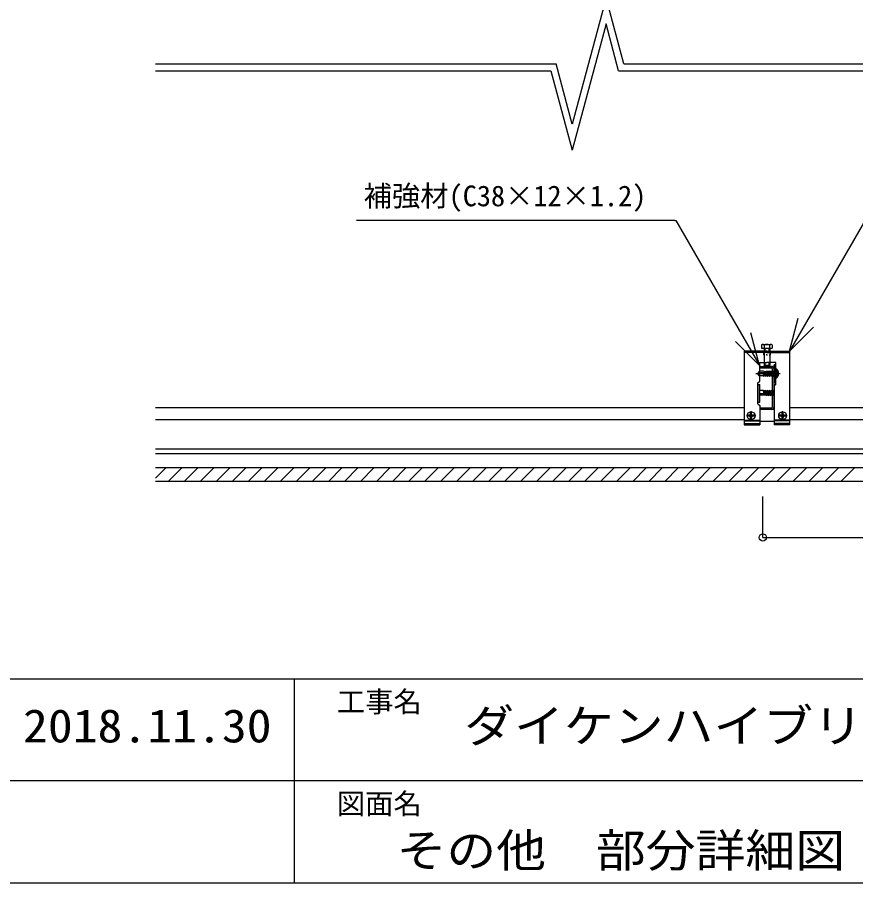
# Model space of a CAD drawing. Units: millimetres on the paper. Extents: x -204 to 206, y -141 to 144.
# Drawn here: x 0.5 to 74.5, y -141.5 to -65.1 of the extents above; entities that cross this region are included whole.
import ezdxf
from ezdxf.enums import TextEntityAlignment as Align

# ---------------------------------------------------------------- set-up
doc = ezdxf.new("R2010")
doc.units = ezdxf.units.MM
for name, color, linetype in [('1-0_断面', 134, 'Continuous'), ('1-1_寸法', 134, 'Continuous'), ('1-2_文字', 134, 'Continuous'), ('F-0_図枠', 134, 'Continuous')]:
    doc.layers.add(name, color=color, linetype=linetype)
doc.styles.add('ＭＳ ゴシック', font='')
doc.styles.get('ＭＳ ゴシック').set_extended_font_data('MS Gothic')

msp = doc.modelspace()

# ---------------------------------------------------------------- linework, layer by layer
at = {"layer": '1-0_断面'}
for p, q in [((66.699, -94.563), (64.699, -94.563)), ((64.699, -94.563), (64.699, -101.063)), ((66.699, -94.683), (64.699, -94.683)), ((66.352, -93.963), (67.045, -93.963)), ((66.449, -94.313), (66.449, -94.563)), ((66.449, -94.563), (66.449, -95.563)), ((66.468, -94.013), (66.468, -94.313)), ((66.519, -94.313), (66.519, -94.563)), ((66.699, -94.563), (68.699, -94.563)), ((66.699, -94.683), (68.699, -94.683)), ((66.879, -94.313), (66.879, -94.563)), ((66.929, -94.013), (66.929, -94.313)), ((66.949, -94.313), (66.949, -94.563)), ((66.949, -94.563), (66.949, -95.563)), ((67.16, -94.013), (67.16, -94.313)), ((68.699, -94.563), (68.699, -101.063)), ((66.399, -94.748), (66.399, -94.878)), ((66.492, -94.878), (66.399, -94.878)), ((66.699, -94.878), (66.634, -94.878)), ((66.699, -94.878), (66.763, -94.878)), ((66.905, -94.878), (66.999, -94.878)), ((66.999, -94.748), (66.999, -94.878)), ((66.064, -95.563), (66.699, -95.563)), ((66.099, -95.913), (67.119, -95.913)), ((66.099, -95.913), (66.099, -96.033)), ((66.099, -96.033), (67.119, -96.033)), ((66.449, -95.563), (66.449, -95.843)), ((66.519, -95.913), (66.449, -95.843)), ((66.519, -95.563), (66.519, -95.913)), ((67.484, -95.563), (66.699, -95.563)), ((66.879, -95.563), (66.879, -95.913)), ((66.879, -95.913), (66.949, -95.843)), ((67.179, -96.093), (67.179, -99.533)), ((67.299, -96.093), (67.299, -99.533)), ((67.484, -95.763), (67.334, -95.763)), ((67.334, -97.313), (67.334, -95.763)), ((67.454, -97.313), (67.454, -95.763)), ((67.484, -97.463), (67.484, -95.563)), ((67.484, -96.15), (67.484, -96.927)), ((65.735, -96.538), (67.873, -96.538)), ((66.039, -96.34), (65.884, -96.538)), ((66.047, -96.743), (65.884, -96.538)), ((66.406, -96.34), (66.039, -96.34)), ((66.394, -96.743), (66.047, -96.743)), ((66.389, -96.717), (66.437, -96.538)), ((66.389, -96.717), (66.409, -96.788)), ((66.409, -96.788), (66.467, -96.717)), ((66.437, -96.538), (66.495, -96.466)), ((66.576, -96.449), (66.444, -96.473)), ((66.449, -96.36), (66.66, -96.36)), ((66.467, -96.717), (66.515, -96.538)), ((66.467, -96.717), (66.564, -96.717)), ((66.479, -96.671), (66.576, -96.671)), ((66.495, -96.466), (66.515, -96.538)), ((66.531, -96.406), (66.647, -96.406)), ((66.564, -96.717), (66.66, -96.36)), ((66.564, -96.717), (66.584, -96.788)), ((66.584, -96.788), (66.642, -96.717)), ((66.642, -96.717), (66.737, -96.36)), ((66.642, -96.717), (66.739, -96.717)), ((66.654, -96.671), (66.751, -96.671)), ((66.66, -96.36), (66.718, -96.289)), ((66.718, -96.289), (66.737, -96.36)), ((66.725, -96.406), (66.822, -96.406)), ((66.737, -96.36), (66.835, -96.36)), ((66.739, -96.717), (66.835, -96.36)), ((66.739, -96.717), (66.759, -96.788)), ((66.759, -96.788), (66.817, -96.717)), ((66.817, -96.717), (66.912, -96.36)), ((66.817, -96.717), (66.914, -96.717)), ((66.829, -96.671), (66.926, -96.671)), ((66.835, -96.36), (66.893, -96.289)), ((66.893, -96.289), (66.912, -96.36)), ((66.9, -96.406), (66.997, -96.406)), ((66.912, -96.36), (67.01, -96.36)), ((66.914, -96.717), (67.01, -96.36)), ((66.914, -96.717), (66.934, -96.788)), ((66.934, -96.788), (66.992, -96.717)), ((66.992, -96.717), (67.087, -96.36)), ((66.992, -96.717), (67.089, -96.717)), ((67.004, -96.671), (67.101, -96.671)), ((67.01, -96.36), (67.068, -96.289)), ((67.068, -96.289), (67.087, -96.36)), ((67.075, -96.406), (67.104, -96.406)), ((67.087, -96.36), (67.101, -96.36)), ((67.089, -96.717), (67.097, -96.688)), ((67.089, -96.717), (67.104, -96.77)), ((67.104, -96.36), (67.185, -96.36)), ((67.104, -96.662), (67.185, -96.36)), ((67.104, -96.406), (67.172, -96.406)), ((67.104, -96.77), (67.109, -96.788)), ((67.167, -96.717), (67.264, -96.717)), ((67.179, -96.671), (67.276, -96.671)), ((67.185, -96.36), (67.243, -96.289)), ((67.243, -96.289), (67.262, -96.36)), ((67.25, -96.406), (67.347, -96.406)), ((67.262, -96.36), (67.359, -96.36)), ((67.264, -96.717), (67.359, -96.36)), ((67.264, -96.717), (67.284, -96.788)), ((67.284, -96.438), (67.334, -96.438)), ((67.284, -96.788), (67.342, -96.717)), ((67.342, -96.717), (67.437, -96.36)), ((67.342, -96.717), (67.439, -96.717)), ((67.354, -96.671), (67.451, -96.671)), ((67.359, -96.36), (67.418, -96.289)), ((67.418, -96.289), (67.437, -96.36)), ((67.425, -96.406), (67.484, -96.406)), ((67.437, -96.36), (67.484, -96.36)), ((67.439, -96.717), (67.484, -96.55)), ((67.439, -96.717), (67.458, -96.788)), ((67.458, -96.788), (67.484, -96.758)), ((67.484, -96.513), (67.459, -96.538)), ((67.484, -96.563), (67.459, -96.538)), ((67.57, -96.478), (67.638, -96.478)), ((67.57, -96.598), (67.638, -96.598)), ((65.914, -99.213), (65.914, -97.363)), ((65.914, -97.513), (66.064, -97.513)), ((65.944, -99.063), (65.944, -97.513)), ((66.064, -99.063), (66.064, -97.513)), ((67.334, -97.313), (67.484, -97.313)), ((67.484, -97.463), (67.334, -97.613)), ((67.334, -97.613), (67.334, -101.063)), ((66.364, -98.042), (66.064, -98.042)), ((66.376, -98.445), (66.064, -98.445)), ((66.359, -98.068), (66.379, -97.996)), ((66.359, -98.068), (66.407, -98.247)), ((66.379, -97.996), (66.437, -98.068)), ((66.407, -98.247), (66.465, -98.318)), ((66.546, -98.336), (66.414, -98.312)), ((66.419, -98.425), (66.63, -98.425)), ((66.437, -98.068), (66.485, -98.247)), ((66.437, -98.068), (66.534, -98.068)), ((66.449, -98.114), (66.546, -98.114)), ((66.465, -98.318), (66.485, -98.247)), ((66.501, -98.379), (66.617, -98.379)), ((66.534, -98.068), (66.554, -97.996)), ((66.534, -98.068), (66.63, -98.425)), ((66.554, -97.996), (66.612, -98.068)), ((66.612, -98.068), (66.709, -98.068)), ((66.612, -98.068), (66.707, -98.425)), ((66.624, -98.114), (66.721, -98.114)), ((66.63, -98.425), (66.688, -98.496)), ((66.688, -98.496), (66.707, -98.425)), ((66.695, -98.379), (66.792, -98.379)), ((66.707, -98.425), (66.805, -98.425)), ((66.709, -98.068), (66.729, -97.996)), ((66.709, -98.068), (66.805, -98.425)), ((66.729, -97.996), (66.787, -98.068)), ((66.787, -98.068), (66.884, -98.068)), ((66.787, -98.068), (66.882, -98.425)), ((66.799, -98.114), (66.896, -98.114)), ((66.805, -98.425), (66.863, -98.496)), ((66.863, -98.496), (66.882, -98.425)), ((66.87, -98.379), (66.967, -98.379)), ((66.882, -98.425), (66.98, -98.425)), ((66.884, -98.068), (66.904, -97.996)), ((66.884, -98.068), (66.98, -98.425)), ((66.904, -97.996), (66.962, -98.068)), ((66.962, -98.068), (67.059, -98.068)), ((66.962, -98.068), (67.057, -98.425)), ((66.974, -98.114), (67.071, -98.114)), ((66.98, -98.425), (67.038, -98.496)), ((67.038, -98.496), (67.057, -98.425)), ((67.045, -98.379), (67.074, -98.379)), ((67.057, -98.425), (67.071, -98.425)), ((67.059, -98.068), (67.074, -98.015)), ((67.059, -98.068), (67.067, -98.097)), ((67.074, -98.015), (67.079, -97.996)), ((67.074, -98.123), (67.155, -98.425)), ((67.074, -98.379), (67.142, -98.379)), ((67.074, -98.425), (67.155, -98.425)), ((67.137, -98.068), (67.234, -98.068)), ((67.149, -98.114), (67.246, -98.114)), ((67.155, -98.425), (67.213, -98.496)), ((67.213, -98.496), (67.232, -98.425)), ((67.22, -98.379), (67.317, -98.379)), ((67.232, -98.425), (67.329, -98.425)), ((67.234, -98.068), (67.254, -97.996)), ((67.234, -98.068), (67.329, -98.425)), ((67.254, -97.996), (67.312, -98.068)), ((67.254, -98.346), (67.304, -98.346)), ((67.312, -98.068), (67.334, -98.068)), ((67.312, -98.068), (67.334, -98.15)), ((67.324, -98.114), (67.334, -98.114)), ((67.329, -98.425), (67.334, -98.43)), ((65.914, -99.063), (66.064, -99.063)), ((65.914, -99.213), (66.064, -99.363)), ((12.727, -99.523), (64.699, -99.523)), ((65.256, -100.113), (65.256, -99.968)), ((65.306, -100.663), (65.306, -99.863)), ((65.306, -99.887), (65.306, -100.652)), ((65.356, -100.113), (65.356, -99.968)), ((66.064, -99.363), (66.064, -101.063)), ((67.334, -99.713), (66.064, -99.713)), ((66.099, -99.713), (66.099, -99.593)), ((67.119, -99.593), (66.099, -99.593)), ((68.041, -100.113), (68.041, -99.967)), ((68.091, -100.663), (68.091, -99.863)), ((68.091, -99.886), (68.091, -100.651)), ((68.141, -100.113), (68.141, -99.967)), ((68.699, -99.523), (95.845, -99.523)), ((12.727, -100.583), (64.699, -100.583)), ((64.699, -100.642), (66.064, -100.642)), ((64.699, -100.719), (66.064, -100.719)), ((65.706, -100.263), (64.906, -100.263)), ((64.981, -100.263), (65.593, -100.263)), ((65.156, -100.213), (65.01, -100.213)), ((65.156, -100.313), (65.01, -100.313)), ((65.256, -100.559), (65.256, -100.413)), ((65.356, -100.559), (65.356, -100.413)), ((65.602, -100.213), (65.456, -100.213)), ((65.602, -100.313), (65.456, -100.313)), ((67.334, -100.773), (66.064, -100.773)), ((68.699, -100.642), (67.334, -100.642)), ((68.699, -100.719), (67.334, -100.719)), ((68.491, -100.263), (67.691, -100.263)), ((67.941, -100.213), (67.795, -100.213)), ((67.941, -100.313), (67.795, -100.313)), ((68.416, -100.263), (67.804, -100.263)), ((68.041, -100.559), (68.041, -100.413)), ((68.141, -100.559), (68.141, -100.413)), ((68.387, -100.213), (68.241, -100.213)), ((68.387, -100.313), (68.241, -100.313)), ((68.699, -100.583), (123.986, -100.583)), ((64.699, -100.943), (66.064, -100.943)), ((64.699, -101.063), (66.064, -101.063)), ((68.699, -100.943), (67.334, -100.943)), ((68.699, -101.063), (67.334, -101.063)), ((192.554, -103.223), (12.727, -103.223)), ((192.554, -103.623), (12.727, -103.623)), ((192.554, -104.873), (12.727, -104.873)), ((12.727, -105.769), (13.623, -104.873)), ((13.837, -106.073), (15.037, -104.873)), ((15.252, -106.073), (16.452, -104.873)), ((16.666, -106.073), (17.866, -104.873)), ((18.08, -106.073), (19.28, -104.873)), ((19.494, -106.073), (20.694, -104.873)), ((20.908, -106.073), (22.108, -104.873)), ((22.323, -106.073), (23.523, -104.873)), ((23.737, -106.073), (24.937, -104.873)), ((25.151, -106.073), (26.351, -104.873)), ((26.565, -106.073), (27.765, -104.873)), ((27.98, -106.073), (29.18, -104.873)), ((29.394, -106.073), (30.594, -104.873)), ((30.808, -106.073), (32.008, -104.873)), ((32.222, -106.073), (33.422, -104.873)), ((33.636, -106.073), (34.836, -104.873)), ((35.051, -106.073), (36.251, -104.873)), ((36.465, -106.073), (37.665, -104.873)), ((37.879, -106.073), (39.079, -104.873)), ((39.293, -106.073), (40.493, -104.873)), ((40.707, -106.073), (41.907, -104.873)), ((42.122, -106.073), (43.322, -104.873)), ((43.536, -106.073), (44.736, -104.873)), ((44.95, -106.073), (46.15, -104.873)), ((46.364, -106.073), (47.564, -104.873)), ((47.779, -106.073), (48.979, -104.873)), ((49.193, -106.073), (50.393, -104.873)), ((50.607, -106.073), (51.807, -104.873)), ((52.021, -106.073), (53.221, -104.873)), ((53.435, -106.073), (54.635, -104.873)), ((54.85, -106.073), (56.05, -104.873)), ((56.264, -106.073), (57.464, -104.873)), ((57.678, -106.073), (58.878, -104.873)), ((59.092, -106.073), (60.292, -104.873)), ((60.506, -106.073), (61.706, -104.873)), ((61.921, -106.073), (63.121, -104.873)), ((63.335, -106.073), (64.535, -104.873)), ((64.749, -106.073), (65.949, -104.873)), ((66.163, -106.073), (67.363, -104.873)), ((67.578, -106.073), (68.778, -104.873)), ((68.992, -106.073), (70.192, -104.873)), ((70.406, -106.073), (71.606, -104.873)), ((71.82, -106.073), (73.02, -104.873)), ((73.234, -106.073), (74.434, -104.873)), ((192.554, -106.073), (12.727, -106.073))]:
    msp.add_line(p, q, dxfattribs=at)
for points in [[(66.237, -94.013), (66.237, -94.313), (67.16, -94.313)], [(65.914, -97.363), (66.064, -97.213), (66.064, -95.563)], [(66.949, -95.563), (66.949, -95.843), (66.449, -95.843)], [(66.576, -96.449), (66.516, -96.392), (66.406, -96.34)], [(67.109, -96.788), (67.167, -96.717), (67.262, -96.36)], [(66.546, -98.336), (66.486, -98.393), (66.376, -98.445)], [(67.079, -97.996), (67.137, -98.068), (67.232, -98.425)]]:
    msp.add_lwpolyline(points, dxfattribs=at)
for centre in [(65.306, -100.263), (68.091, -100.263)]:
    msp.add_circle(centre, 0.35, dxfattribs=at)
for centre, radius, start, end in [((66.352, -94.122), 0.158, 43.17355, 136.82645), ((66.699, -94.522), 0.558, 65.5673, 114.4327), ((67.045, -94.122), 0.158, 43.17355, 136.82645), ((67.119, -96.093), 0.18, 0, 90), ((67.119, -96.093), 0.06, 0, 90), ((67.495, -96.151), 0.0117, 89.02011, 171.38429), ((67.495, -96.268), 0.128, 54.00873, 90.08937), ((67.239, -96.538), 0.5, 359.99995, 48.47899), ((67.626, -96.261), 0.0431, 94.13362, 184.47853), ((66.41, -98.608), 2.135, 89.06782, 104.2543), ((67.495, -96.926), 0.0117, 188.18623, 270.98085), ((67.495, -96.809), 0.128, 269.82111, 306.01746), ((67.606, -96.538), 0.0699, 120.81566, 239.18423), ((67.239, -96.538), 0.5, 311.52902, 359.99995), ((67.106, -96.538), 0.55, 8.33369, 29.92578), ((67.106, -96.538), 0.55, 330.07637, 351.66556), ((67.626, -96.816), 0.0431, 175.48814, 265.86568), ((67.612, -96.448), 0.0394, 310.10379, 344.64825), ((67.612, -96.629), 0.0394, 15.35164, 49.88438), ((66.38, -96.177), 2.135, 261.48757, 270.93217), ((67.119, -99.533), 0.18, 270, 0), ((67.119, -99.533), 0.06, 270, 0), ((65.306, -100.263), 0.3, 170.40593, 189.59407), ((65.156, -100.113), 0.1, 270, 0), ((65.156, -100.413), 0.1, 0, 90), ((65.456, -100.113), 0.1, 180, 270), ((65.456, -100.413), 0.1, 90, 180), ((68.091, -100.263), 0.3, 170.40593, 189.59407), ((67.941, -100.113), 0.1, 270, 0), ((67.941, -100.413), 0.1, 0, 90), ((68.241, -100.113), 0.1, 180, 270), ((68.241, -100.413), 0.1, 90, 180)]:
    msp.add_arc(centre, radius, start, end, dxfattribs=at)
at = {"layer": '1-1_寸法'}
for p, q in [((52.496, -63.364), (49.505, -74.523)), ((54.065, -69.223), (52.496, -63.364)), ((52.496, -65.682), (49.505, -76.841)), ((53.605, -69.823), (52.496, -65.682)), ((12.727, -69.223), (48.085, -69.223)), ((49.505, -74.523), (48.085, -69.223)), ((54.065, -69.223), (139.085, -69.223)), ((12.727, -69.823), (47.625, -69.823)), ((47.625, -69.823), (49.505, -76.841)), ((53.605, -69.823), (138.625, -69.823))]:
    msp.add_line(p, q, dxfattribs=at)
at = {"layer": '1-2_文字'}
for p, q in [((79.461, -75.921), (68.658, -94.634)), ((58.566, -83.032), (30.464, -83.032)), ((58.566, -83.032), (58.653, -83.032)), ((58.659, -83.028), (66.099, -95.913)), ((68.699, -94.563), (69.475, -91.666)), ((66.058, -95.843), (65.281, -92.945)), ((68.699, -94.563), (70.82, -92.442)), ((66.058, -95.843), (63.937, -93.722)), ((66.345, -111.002), (66.345, -107.386)), ((66.345, -111.002), (96.345, -111.002))]:
    msp.add_line(p, q, dxfattribs=at)
msp.add_circle((66.345, -111.002), 0.319, dxfattribs=at)
at = {"layer": 'F-0_図枠'}
for p, q in [((-203.689, -123.473), (206.311, -123.473)), ((24.979, -141.473), (24.979, -123.473)), ((140.311, -132.473), (-15.689, -132.473)), ((-203.689, -141.473), (206.311, -141.473))]:
    msp.add_line(p, q, dxfattribs=at)

# ---------------------------------------------------------------- texts
at = {"layer": '1-2_文字', "style": 'ＭＳ ゴシック'}
msp.add_text('補強材(C38×12×1.2)', height=1.833, dxfattribs=at).set_placement((31.097, -82.329), align=Align.BOTTOM_LEFT)
at = {"layer": 'F-0_図枠', "style": 'ＭＳ ゴシック'}
for s, p in [('工事名', (28.729, -126.973)), ('図面名', (28.729, -135.973))]:
    msp.add_text(s, height=1.833, dxfattribs=at).set_placement(p, align=Align.BOTTOM_LEFT)
at = {"layer": 'F-0_図枠', "style": 'ＭＳ ゴシック', "width": 1.1}
for s, p in [('ダイケンハイブリッド天井\u3000標準図〈参考図〉', (39.979, -129.973)), ('2018.11.30', (1.02, -129.973)), ('その他\u3000部分詳細図（直張／捨張・軸組\u3000各共通）', (33.999, -140.973))]:
    msp.add_text(s, height=2.933, dxfattribs=at).set_placement(p, align=Align.BOTTOM_LEFT)

doc.saveas('drawing.dxf')
